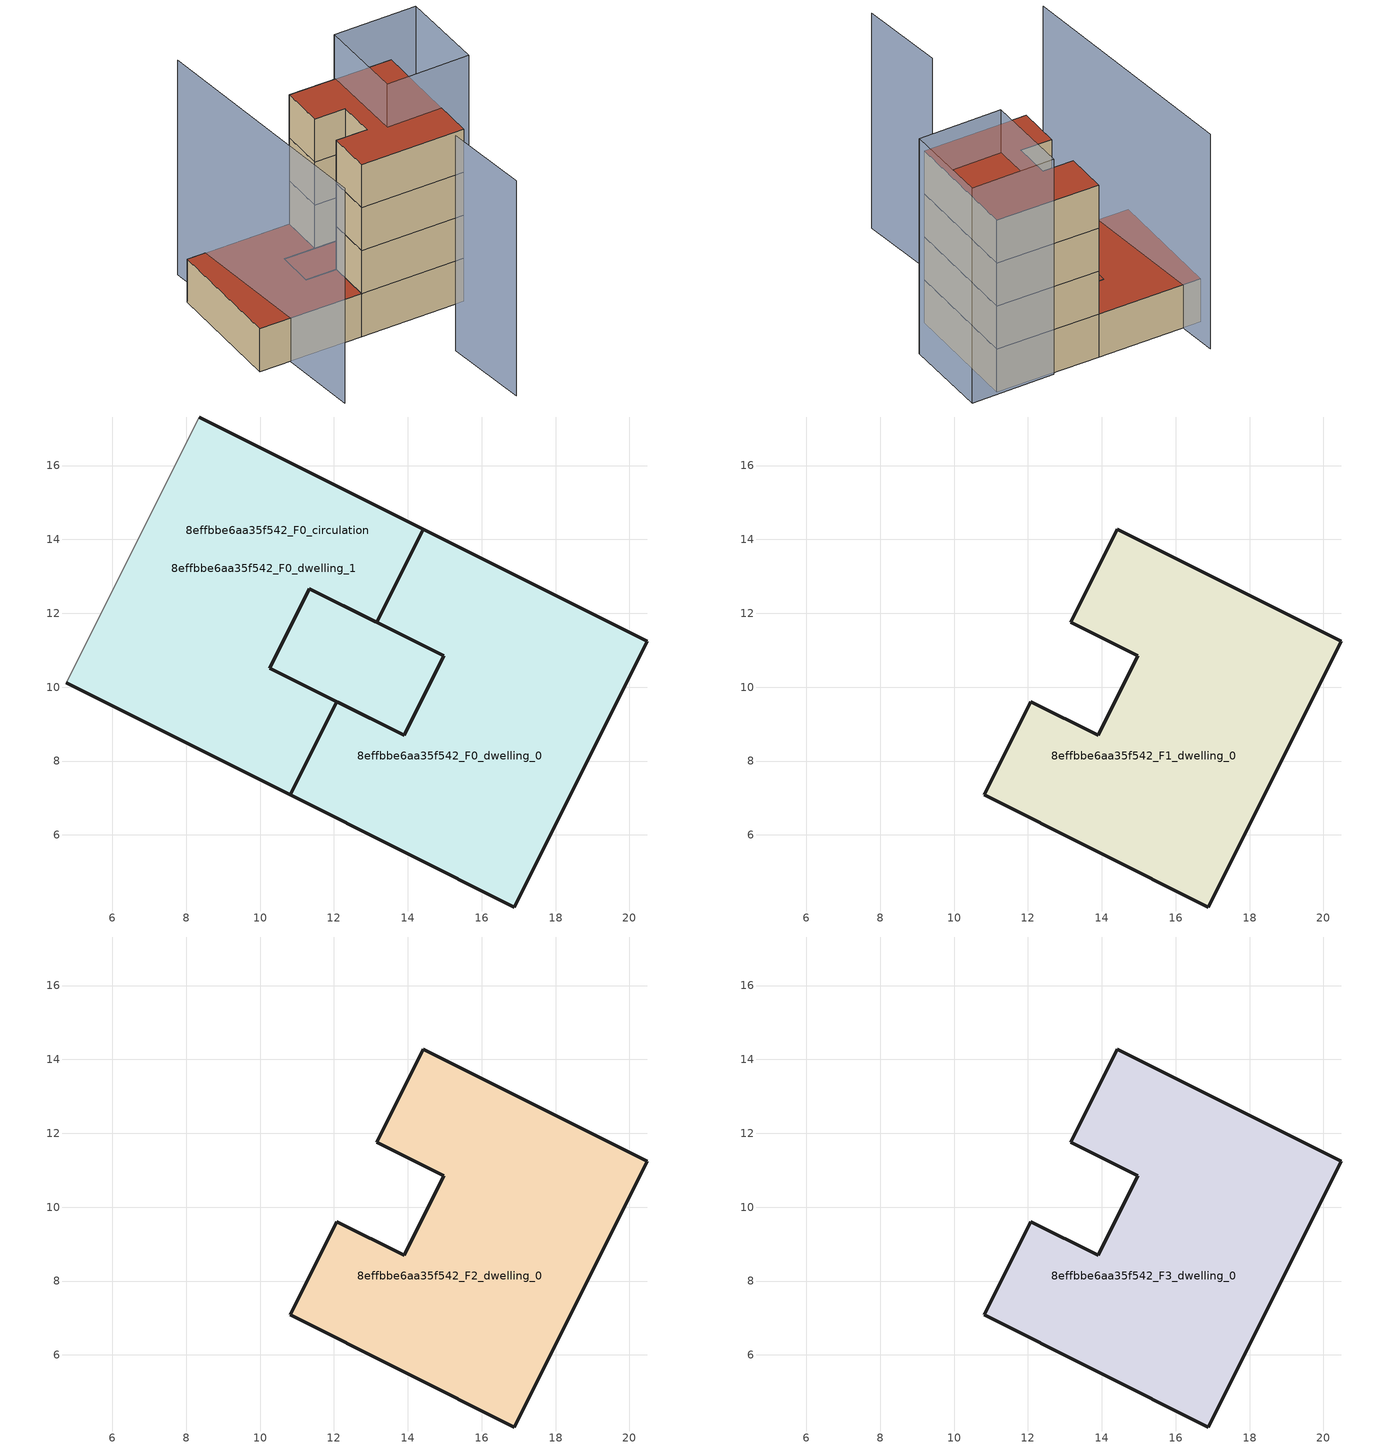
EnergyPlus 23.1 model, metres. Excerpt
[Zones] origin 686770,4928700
8effbbe6aa35f542_F0_dwelling_0
 floor ground (EU_floor_Construction): 14.98,10.85 13.9,8.69 10.26,10.51 11.34,12.67 13.16,11.76 z0; 20.48,11.24 16.88,4.05 10.82,7.09 12.08,9.6 13.9,8.69 14.98,10.85 13.16,11.76 14.42,14.28 z0
 wall outside (EU_wall_Construction): 16.88,4.05 20.48,11.24 14.42,14.28 13.16,11.76 14.98,10.85 13.9,8.69 12.08,9.6 10.82,7.09 16.88,4.05 z0:3
 roof outside (EU_floor_Construction): 13.9,8.69 14.98,10.85 13.16,11.76 11.34,12.67 10.26,10.51 12.08,9.6 z3
8effbbe6aa35f542_F0_dwelling_1
 floor ground (EU_floor_Construction): 14.42,14.28 13.16,11.76 11.34,12.67 10.26,10.51 12.08,9.6 10.82,7.09 4.75,10.12 8.35,17.31 z0; 14.98,10.85 13.9,8.69 10.26,10.51 11.34,12.67 13.16,11.76 z0
 wall outside (EU_wall_Construction): 4.75,10.12 10.82,7.09 12.08,9.6 10.26,10.51 11.34,12.67 13.16,11.76 14.42,14.28 8.35,17.31 z0:3
 wall adiabatic (EU_wall_Construction): 8.35,17.31 4.75,10.12 z0:3
 roof outside (EU_roof_Construction): 13.9,8.69 14.98,10.85 13.16,11.76 11.34,12.67 10.26,10.51 z3; 12.08,9.6 10.26,10.51 11.34,12.67 13.16,11.76 14.42,14.28 8.35,17.31 4.75,10.12 10.82,7.09 z3
8effbbe6aa35f542_F0_circulation
 floor ground (EU_floor_Construction): 14.98,10.85 13.9,8.69 10.26,10.51 11.34,12.67 13.16,11.76 z0; 20.48,11.24 16.88,4.05 10.82,7.09 12.08,9.6 13.9,8.69 14.98,10.85 13.16,11.76 14.42,14.28 z0; 14.42,14.28 13.16,11.76 11.34,12.67 10.26,10.51 12.08,9.6 10.82,7.09 4.75,10.12 8.35,17.31 z0
 wall outside (EU_wall_Construction): 11.34,12.67 10.26,10.51 13.9,8.69 14.98,10.85 11.34,12.67 z0:3
 roof outside (EU_roof_Construction): 16.88,4.05 20.48,11.24 14.42,14.28 13.16,11.76 14.98,10.85 13.9,8.69 12.08,9.6 10.82,7.09 z3; 13.9,8.69 14.98,10.85 13.16,11.76 11.34,12.67 10.26,10.51 z3; 12.08,9.6 10.26,10.51 11.34,12.67 13.16,11.76 14.42,14.28 8.35,17.31 4.75,10.12 10.82,7.09 z3
8effbbe6aa35f542_F1_dwelling_0
 floor to 8effbbe6aa35f542_F0_dwelling_0 (EU_floor_Construction): 20.48,11.24 16.88,4.05 10.82,7.09 12.08,9.6 13.9,8.69 14.98,10.85 13.16,11.76 14.42,14.28 z3
 wall outside (EU_wall_Construction): 16.88,4.05 20.48,11.24 14.42,14.28 13.16,11.76 14.98,10.85 13.9,8.69 12.08,9.6 10.82,7.09 16.88,4.05 z3:6
8effbbe6aa35f542_F2_dwelling_0
 floor to 8effbbe6aa35f542_F1_dwelling_0 (EU_floor_Construction): 20.48,11.24 16.88,4.05 10.82,7.09 12.08,9.6 13.9,8.69 14.98,10.85 13.16,11.76 14.42,14.28 z6
 wall outside (EU_wall_Construction): 16.88,4.05 20.48,11.24 14.42,14.28 13.16,11.76 14.98,10.85 13.9,8.69 12.08,9.6 10.82,7.09 16.88,4.05 z6:9
8effbbe6aa35f542_F3_dwelling_0
 floor to 8effbbe6aa35f542_F2_dwelling_0 (EU_floor_Construction): 20.48,11.24 16.88,4.05 10.82,7.09 12.08,9.6 13.9,8.69 14.98,10.85 13.16,11.76 14.42,14.28 z9
 wall outside (EU_wall_Construction): 16.88,4.05 20.48,11.24 14.42,14.28 13.16,11.76 14.98,10.85 13.9,8.69 12.08,9.6 10.82,7.09 16.88,4.05 z9:12
 roof outside (EU_roof_Construction): 16.88,4.05 20.48,11.24 14.42,14.28 13.16,11.76 14.98,10.85 13.9,8.69 12.08,9.6 10.82,7.09 z12
shading: 12.51,1.81 10.6,-3.49 / 10.33,19.22 4.76,4.38 / 22.13,10.64 19.63,5.48 / 19.63,5.48 14.71,7.86 / 14.71,7.86 17.21,13.02 / 17.21,13.02 22.13,10.64 z0:15
[Building]
EU S2 Campaign: North Axis=0; Terrain=City; Solar Distribution=FullExterior
[Site:Location]
Bologna: Latitude=44.5; Longitude=11.25; Time Zone=1; Elevation=37
[SizingPeriod:WeatherFileDays]
AnnualSizingPeriod: Begin Month=1; Begin Day of Month=1; End Month=12; End Day of Month=31; Day of Week for Start Day=Monday; Use Weather File Daylight Saving Period=No; Use Weather File Rain and Snow Indicators=No
[MATERIAL]
EU_InternalMass_Material: Roughness=MediumRough; Thickness=0.1; Conductivity=1; Density=1800; Specific Heat=900; Thermal Absorptance=0.9; Solar Absorptance=0.7; Visible Absorptance=0.7
[MATERIAL:NOMASS] Roughness=MediumRough; Thermal Absorptance=0.9; Solar Absorptance=0.7; Visible Absorptance=0.7
Name | Thermal Resistance
EU_wall_NoMass | 0.937881
EU_roof_NoMass | 0.548572
EU_floor_NoMass | 0.71348
[CONSTRUCTION]
EU_wall_Construction: EU_wall_NoMass
EU_roof_Construction: EU_roof_NoMass
EU_floor_Construction: EU_floor_NoMass
EU_InternalMass_Construction: EU_InternalMass_Material
[ZONE] Type=1; Multiplier=1; Ceiling Height=autocalculate; Floor Area=autocalculate; Part of Total Floor Area=Yes
Name | Volume
8effbbe6aa35f542_F0_dwelling_0 | 178.407
8effbbe6aa35f542_F1_dwelling_0; 8effbbe6aa35f542_F2_dwelling_0; 8effbbe6aa35f542_F3_dwelling_0 | 148.946
8effbbe6aa35f542_F0_dwelling_1 | 178.406
8effbbe6aa35f542_F0_circulation | 327.353
[INTERNALMASS] Construction=EU_InternalMass_Construction
Name | Zone or ZoneList | Surface Area
8effbbe6aa35f542_F0_dwelling_0_EU_InternalMass | 8effbbe6aa35f542_F0_dwelling_0 | 49.6486
8effbbe6aa35f542_F0_dwelling_1_EU_InternalMass | 8effbbe6aa35f542_F0_dwelling_1 | 49.6486
8effbbe6aa35f542_F1_dwelling_0_EU_InternalMass | 8effbbe6aa35f542_F1_dwelling_0 | 108.37
8effbbe6aa35f542_F2_dwelling_0_EU_InternalMass | 8effbbe6aa35f542_F2_dwelling_0 | 108.37
8effbbe6aa35f542_F3_dwelling_0_EU_InternalMass | 8effbbe6aa35f542_F3_dwelling_0 | 108.37
[OTHEREQUIPMENT] Fuel Type=Electricity; Design Level Calculation Method=Watts/Area; Power per Zone Floor Area=1; Fraction Latent=0; Fraction Radiant=0; Fraction Lost=0; Carbon Dioxide Generation Rate=0; EndUse Subcategory=EU_Step8_InternalGains
Name | Zone or ZoneList or Space or SpaceList | Schedule
EU_Step8_InternalGain_8effbbe6aa35f542_F0_dwelling_0_f000 | 8effbbe6aa35f542_F0_dwelling_0 | EU_Step8_GainSchedule_8effbbe6aa35f542_F0_dwelling_0_f000
EU_Step8_InternalGain_8effbbe6aa35f542_F0_dwelling_1_f000 | 8effbbe6aa35f542_F0_dwelling_1 | EU_Step8_GainSchedule_8effbbe6aa35f542_F0_dwelling_1_f000
EU_Step8_InternalGain_8effbbe6aa35f542_F1_dwelling_0_f000 | 8effbbe6aa35f542_F1_dwelling_0 | EU_Step8_GainSchedule_8effbbe6aa35f542_F1_dwelling_0_f000
EU_Step8_InternalGain_8effbbe6aa35f542_F2_dwelling_0_f000 | 8effbbe6aa35f542_F2_dwelling_0 | EU_Step8_GainSchedule_8effbbe6aa35f542_F2_dwelling_0_f000
EU_Step8_InternalGain_8effbbe6aa35f542_F3_dwelling_0_f000 | 8effbbe6aa35f542_F3_dwelling_0 | EU_Step8_GainSchedule_8effbbe6aa35f542_F3_dwelling_0_f000
[ZONEINFILTRATION:DESIGNFLOWRATE]
EU_Circulation_Infiltration_8effbbe6aa35f542_F0_circulation: Zone or ZoneList or Space or SpaceList=8effbbe6aa35f542_F0_circulation; Schedule=EU_AlwaysOn; Design Flow Rate Calculation Method=Flow/Area; Flow Rate per Floor Area=0.0005; Constant Term Coefficient=1; Temperature Term Coefficient=0; Velocity Term Coefficient=0; Velocity Squared Term Coefficient=0
[ZONEVENTILATION:DESIGNFLOWRATE] Schedule=EU_AlwaysOn; Design Flow Rate Calculation Method=AirChanges/Hour; Air Changes per Hour=0.687892; Ventilation Type=Natural; Fan Pressure Rise=0; Fan Total Efficiency=1; Constant Term Coefficient=1; Temperature Term Coefficient=0; Velocity Term Coefficient=0; Velocity Squared Term Coefficient=0; Minimum Indoor Temperature=-100; Maximum Indoor Temperature=100; Delta Temperature=-100; Minimum Outdoor Temperature=-100; Maximum Outdoor Temperature=100; Maximum Wind Speed=40
Name | Zone or ZoneList or Space or SpaceList
EU_ConstantAir_8effbbe6aa35f542_F0_dwelling_0 | 8effbbe6aa35f542_F0_dwelling_0
EU_ConstantAir_8effbbe6aa35f542_F0_dwelling_1 | 8effbbe6aa35f542_F0_dwelling_1
EU_ConstantAir_8effbbe6aa35f542_F1_dwelling_0 | 8effbbe6aa35f542_F1_dwelling_0
EU_ConstantAir_8effbbe6aa35f542_F2_dwelling_0 | 8effbbe6aa35f542_F2_dwelling_0
EU_ConstantAir_8effbbe6aa35f542_F3_dwelling_0 | 8effbbe6aa35f542_F3_dwelling_0
[HVACTEMPLATE:THERMOSTAT] Constant Heating Setpoint=20; Constant Cooling Setpoint=50
EU_HeatOnly_8effbbe6aa35f542_F0_dwelling_0; EU_HeatOnly_8effbbe6aa35f542_F0_dwelling_1; EU_HeatOnly_8effbbe6aa35f542_F1_dwelling_0; EU_HeatOnly_8effbbe6aa35f542_F2_dwelling_0; EU_HeatOnly_8effbbe6aa35f542_F3_dwelling_0
[HVACTEMPLATE:ZONE:IDEALLOADSAIRSYSTEM] System Availability Schedule=EU_AlwaysOn; Maximum Heating Supply Air Temperature=50; Minimum Cooling Supply Air Temperature=13; Maximum Heating Supply Air Humidity Ratio=0.0156; Minimum Cooling Supply Air Humidity Ratio=0.0077; Heating Limit=NoLimit; Cooling Limit=NoLimit; Heating Availability Schedule=EU_AlwaysOn; Cooling Availability Schedule=EU_CoolingOff; Dehumidification Control Type=ConstantSensibleHeatRatio; Cooling Sensible Heat Ratio=0.7; Dehumidification Setpoint=60; Humidification Control Type=None; Humidification Setpoint=30; Outdoor Air Method=None; Outdoor Air Flow Rate per Person=0.00944; Outdoor Air Flow Rate per Zone Floor Area=0; Outdoor Air Flow Rate per Zone=0; Demand Controlled Ventilation Type=None; Outdoor Air Economizer Type=NoEconomizer; Heat Recovery Type=None; Sensible Heat Recovery Effectiveness=0.7; Latent Heat Recovery Effectiveness=0.65
Name | Template Thermostat
8effbbe6aa35f542_F0_dwelling_0 | EU_HeatOnly_8effbbe6aa35f542_F0_dwelling_0
8effbbe6aa35f542_F0_dwelling_1 | EU_HeatOnly_8effbbe6aa35f542_F0_dwelling_1
8effbbe6aa35f542_F1_dwelling_0 | EU_HeatOnly_8effbbe6aa35f542_F1_dwelling_0
8effbbe6aa35f542_F2_dwelling_0 | EU_HeatOnly_8effbbe6aa35f542_F2_dwelling_0
8effbbe6aa35f542_F3_dwelling_0 | EU_HeatOnly_8effbbe6aa35f542_F3_dwelling_0
[SIZING:ZONE] Zone Cooling Design Supply Air Temperature Input Method=SupplyAirTemperature; Zone Cooling Design Supply Air Temperature=13; Zone Heating Design Supply Air Temperature Input Method=SupplyAirTemperature; Zone Heating Design Supply Air Temperature=50; Zone Cooling Design Supply Air Humidity Ratio=0.008; Zone Heating Design Supply Air Humidity Ratio=0.008; Cooling Design Air Flow Method=DesignDay; Cooling Design Air Flow Rate=0; Cooling Minimum Air Flow per Zone Floor Area=0.000762; Cooling Minimum Air Flow=0; Cooling Minimum Air Flow Fraction=0.2; Heating Design Air Flow Method=DesignDay; Heating Design Air Flow Rate=0; Heating Maximum Air Flow per Zone Floor Area=0.002032; Heating Maximum Air Flow=0.141576; Heating Maximum Air Flow Fraction=0.3; Account for Dedicated Outdoor Air System=No; Dedicated Outdoor Air System Control Strategy=NeutralSupplyAir; Dedicated Outdoor Air Low Setpoint Temperature for Design=autosize; Dedicated Outdoor Air High Setpoint Temperature for Design=autosize; Zone Load Sizing Method=Sensible Load Only No Latent Load; Zone Latent Cooling Design Supply Air Humidity Ratio Input Method=HumidityRatioDifference; Zone Cooling Design Supply Air Humidity Ratio Difference=0.005; Zone Latent Heating Design Supply Air Humidity Ratio Input Method=HumidityRatioDifference; Zone Humidification Design Supply Air Humidity Ratio Difference=0.005
8effbbe6aa35f542_F0_dwelling_0; 8effbbe6aa35f542_F0_dwelling_1; 8effbbe6aa35f542_F1_dwelling_0; 8effbbe6aa35f542_F2_dwelling_0; 8effbbe6aa35f542_F3_dwelling_0
[SCHEDULE:CONSTANT]
Name | Hourly Value
EU_AlwaysOn | 1
EU_CoolingOff | 0
[SCHEDULE:FILE] Column Number=1; Rows to Skip at Top=0; Number of Hours of Data=8760; Column Separator=Comma; Interpolate to Timestep=No; Minutes per Item=60; Adjust Schedule for Daylight Savings=Yes
Name | File
EU_Step8_GainSchedule_8effbbe6aa35f542_F0_dwelling_0_f000 | ../../schedules/8effbbe6aa35f542/8effbbe6aa35f542_F0_dwelling_0_f000_gain.csv
EU_Step8_GainSchedule_8effbbe6aa35f542_F0_dwelling_1_f000 | ../../schedules/8effbbe6aa35f542/8effbbe6aa35f542_F0_dwelling_1_f000_gain.csv
EU_Step8_GainSchedule_8effbbe6aa35f542_F1_dwelling_0_f000 | ../../schedules/8effbbe6aa35f542/8effbbe6aa35f542_F1_dwelling_0_f000_gain.csv
EU_Step8_GainSchedule_8effbbe6aa35f542_F2_dwelling_0_f000 | ../../schedules/8effbbe6aa35f542/8effbbe6aa35f542_F2_dwelling_0_f000_gain.csv
EU_Step8_GainSchedule_8effbbe6aa35f542_F3_dwelling_0_f000 | ../../schedules/8effbbe6aa35f542/8effbbe6aa35f542_F3_dwelling_0_f000_gain.csv
